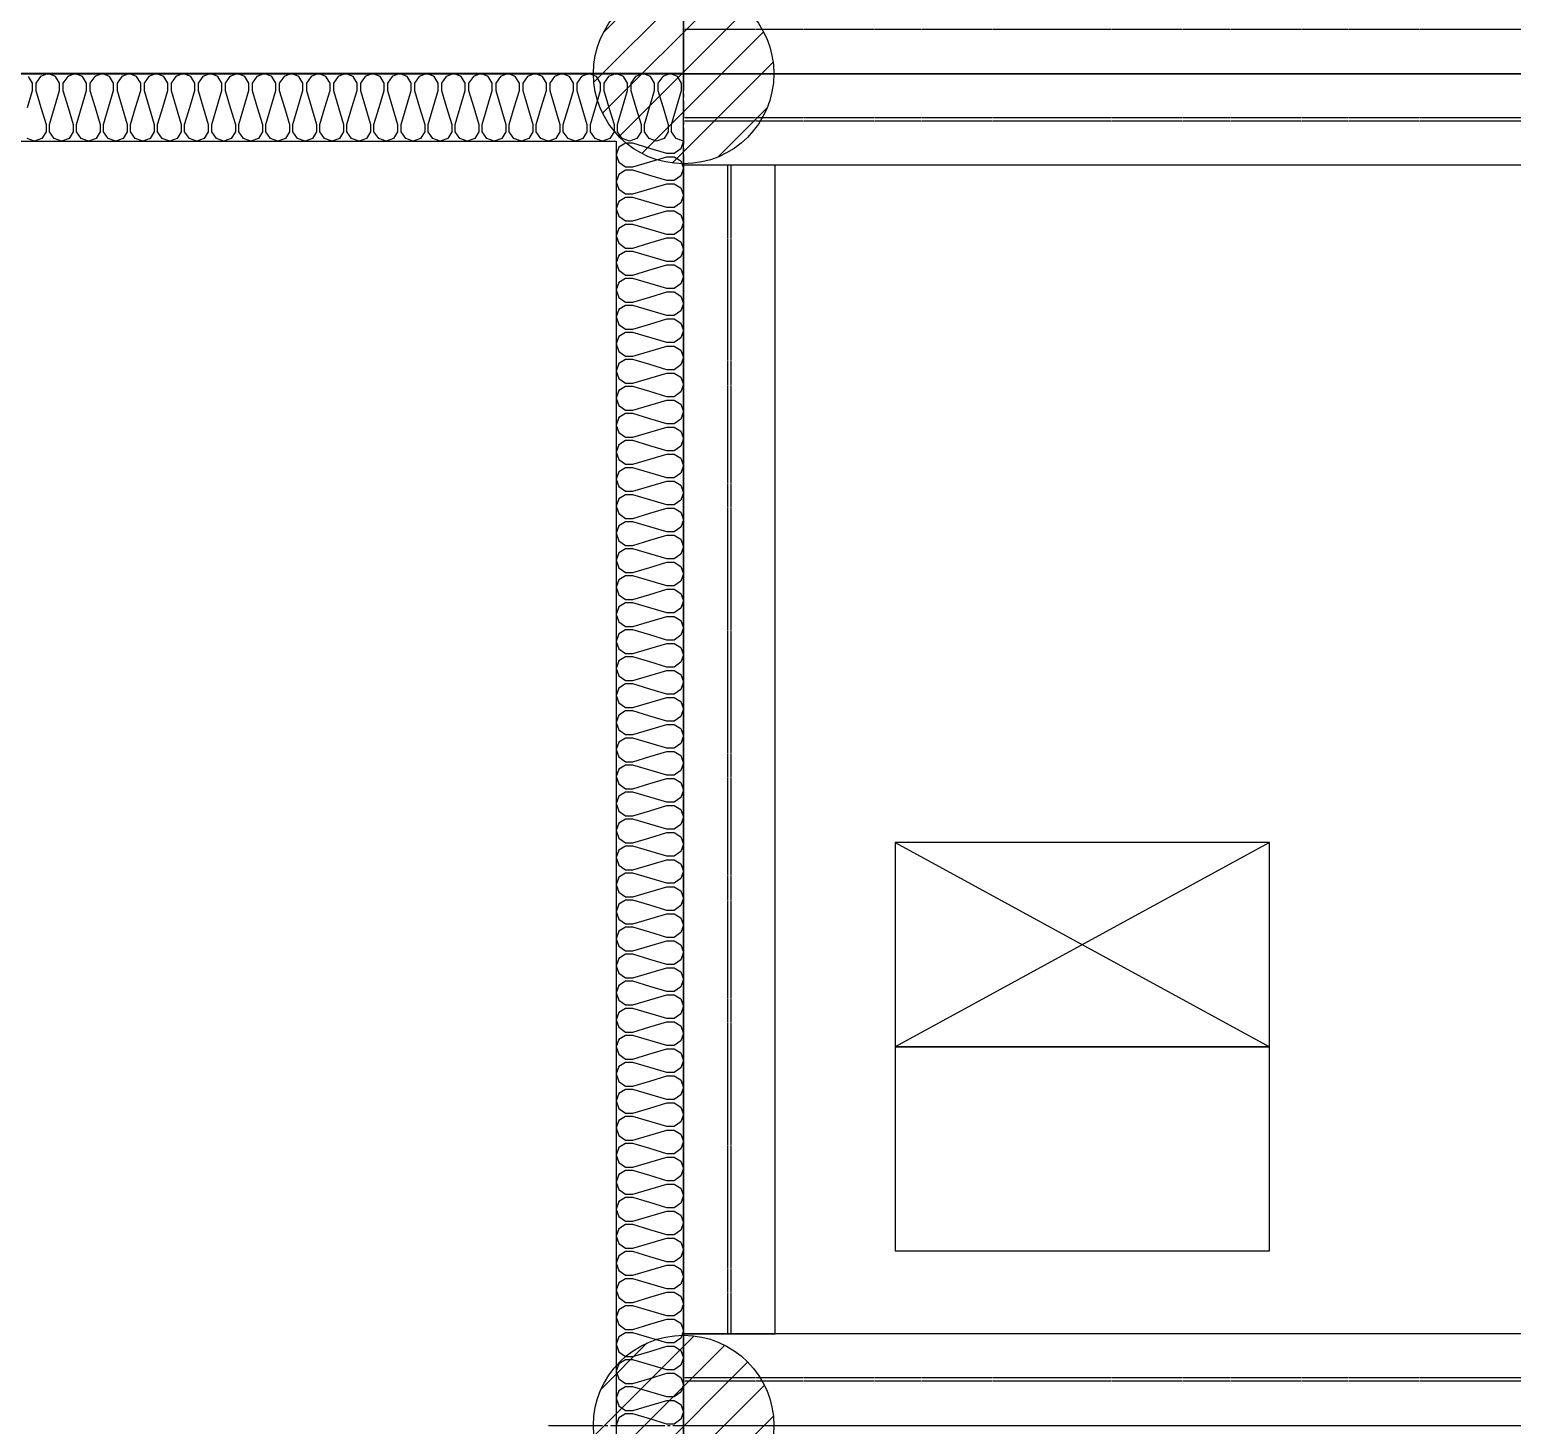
# Model space of a CAD drawing. Header units: millimetres. Extents: x 4080735 to 4152075, y -451436 to -400976.
# Drawn here: x 4098357 to 4101646, y -435662 to -432564 of the extents above; entities that cross this region are included whole.
import ezdxf

# ---------------------------------------------------------------- set-up
doc = ezdxf.new("R2010")
doc.units = ezdxf.units.MM
doc.header["$LTSCALE"] = 60
for name, pattern in [('120', [23, 20, -1, 1, -1]), ('CEN', [62, 60, -1, 0, -1]), ('CENTER', [2, 1.25, -0.25, 0.25, -0.25]), ('HIDDEN', [0.375, 0.25, -0.125])]:
    doc.linetypes.add(name, pattern=pattern)
for name, color, linetype in [('1CEN', 1, 'CEN'), ('1ST FL W1', 3, 'Continuous'), ('CEN', 1, 'CENTER'), ('DIM-SCALE', 7, 'Continuous'), ('EQUIPMENT', 6, 'Continuous'), ('PILE', 4, 'Continuous')]:
    doc.layers.add(name, color=color, linetype=linetype)

# ---------------------------------------------------------------- blocks, each defined once
blk = doc.blocks.new('외각')
at = {"color": 8, "linetype": 'HIDDEN', "ltscale": 0.1}
for p, q in [((-15015.99999999985, -6782.317315317283), (-30016.00000000102, -6782.317315317283)), ((-15015.99999999753, -6977.754999999364), (-30015.99999999869, -6977.754999999364)), ((-15015.99999999753, -6985.244999999355), (-30015.99999999869, -6985.244999999355)), ((-29918.2449999963, -9676.999999998981), (-29918.24499999644, -7082.999999998021)), ((-29910.75499999631, -9676.999999998981), (-29910.75499999645, -7082.999999998021)), ((-15015.99999999753, -9774.754999997851), (-30015.99999999869, -9774.754999997851)), ((-15015.99999999753, -9782.244999997842), (-30015.99999999869, -9782.244999997842))]:
    blk.add_line(p, q, dxfattribs=at)
at = {"color": 8}
for points in [[(-30016.00000000332, -6677.072315316647), (-35016.00000000093, -6677.072315314785), (-35016.00000001013, -6880.072315315716), (-30016.00000000099, -6880.072315316647)], [(-15016.00000000097, -6677.072315317288), (-30016.00000000097, -6677.072315315192), (-30016.00000000097, -6880.072315316298), (-15015.99999999865, -6880.072315317288)], [(-15015.99999999865, -7082.999999997905), (-30015.99999999865, -7083), (-30015.99999999865, -6879.999999998894), (-15015.99999999632, -6879.999999997905)], [(-29812.9999999963, -7082.999999998021), (-30015.9999999963, -7082.999999998021), (-30015.9999999963, -9676.999999997846), (-29812.9999999963, -9676.999999999185)], [(-15015.99999999865, -9676.999999997846), (-30015.99999999865, -9676.99999999575), (-30015.99999999865, -9879.999999996857), (-15015.99999999632, -9879.999999997846)]]:
    blk.add_lwpolyline(points, close=True, dxfattribs=at)
blk = doc.blocks.new('EQ')
at = {"layer": 'EQUIPMENT', "color": 253}
for p, q in [((-15260.52263122518, 7600.248601621948), (-14430.52263122518, 7147.248601621948)), ((-14430.52263122518, 7600.248601621948), (-15260.52263122518, 7147.248601621948))]:
    blk.add_line(p, q, dxfattribs=at)
for points in [[(-15260.52263122518, 7147.248601621948), (-14430.52263122518, 7147.248601621948), (-14430.52263122518, 7600.248601621948), (-15260.52263122518, 7600.248601621948)], [(-15260.52263122518, 6694.248601621948), (-14430.52263122518, 6694.248601621948), (-14430.52263122518, 7147.248601621948), (-15260.52263122518, 7147.248601621948)]]:
    blk.add_lwpolyline(points, close=True, dxfattribs=at)
blk = doc.blocks.new('406.9X9')
at = {"layer": 'PILE', "linetype": 'ByBlock'}
h = blk.add_hatch(dxfattribs=at)
h.set_pattern_fill('ANSI31', color=256, scale=500, style=0)
h.set_pattern_definition([(45, (0, 0), (-44.19417382415921, 44.19417382415922), [])])
edge = h.paths.add_edge_path()
edge.add_arc((0, 0), 200, 0, 360)
at = {"layer": 'CEN', "linetype": '120', "ltscale": 0.1}
for p, q in [((-2.041279203118641e-13, -300.0000000002728), (1.36932592852984e-13, 299.9999999997272)), ((-300.0000000006585, -9.311919391659459e-10), (299.9999999993414, -9.314477345508195e-10))]:
    blk.add_line(p, q, dxfattribs=at)
at = {"layer": 'PILE', "linetype": 'ByBlock'}
blk.add_circle((0, 0), 200, dxfattribs=at)

msp = doc.modelspace()

# ---------------------------------------------------------------- linework, layer by layer
at = {"layer": '1CEN', "color": 1, "linetype": 'CENTER', "ltscale": 0.5}
msp.add_line((4099807.760404488, -407162.0759087493), (4099807.760404488, -445662.0759087484), dxfattribs=at)
at = {"layer": '1ST FL W1', "color": 8}
for p, q in [((4099807.7604045, -432662.0035934297), (4094807.760404497, -432662.0035934299)), ((4099807.7604045, -438662.0035934295), (4099807.7604045, -432662.0035934297)), ((4094807.760404496, -432812.0035934298), (4099657.7604045, -432812.0035934297)), ((4099657.7604045, -432812.0035934297), (4099657.7604045, -438662.0035934295))]:
    msp.add_line(p, q, dxfattribs=at)
for points in [[(4098727.7604045, -432812.0035934297), (4098711.260404499, -432806.0035934297), (4098700.7604045, -432791.0035934297), (4098700.7604045, -432774.5035934297), (4098712.0104045, -432737.0035934297), (4098723.2604045, -432699.5035934297), (4098723.2604045, -432683.0035934297), (4098714.260404502, -432668.0035934297), (4098697.7604045, -432662.0035934297), (4098681.260404499, -432668.0035934297), (4098670.7604045, -432683.0035934297), (4098670.7604045, -432699.5035934297), (4098682.0104045, -432737.0035934297), (4098693.2604045, -432774.5035934297), (4098693.2604045, -432791.0035934297), (4098684.260404502, -432806.0035934297), (4098667.7604045, -432812.0035934297), (4098651.260404499, -432806.0035934297), (4098640.7604045, -432791.0035934297), (4098640.7604045, -432774.5035934297), (4098652.0104045, -432737.0035934297), (4098663.2604045, -432699.5035934297), (4098663.2604045, -432683.0035934297), (4098654.260404502, -432668.0035934297), (4098637.7604045, -432662.0035934297), (4098621.260404499, -432668.0035934297), (4098610.7604045, -432683.0035934297), (4098610.7604045, -432699.5035934297), (4098622.0104045, -432737.0035934297), (4098633.2604045, -432774.5035934297), (4098633.2604045, -432791.0035934297), (4098624.260404502, -432806.0035934297), (4098607.7604045, -432812.0035934297), (4098591.260404499, -432806.0035934297), (4098580.7604045, -432791.0035934297), (4098580.7604045, -432774.5035934297), (4098592.0104045, -432737.0035934297), (4098603.2604045, -432699.5035934297), (4098603.2604045, -432683.0035934297), (4098594.260404502, -432668.0035934297), (4098577.7604045, -432662.0035934297), (4098561.260404499, -432668.0035934297), (4098550.7604045, -432683.0035934297), (4098550.7604045, -432699.5035934297), (4098562.0104045, -432737.0035934297), (4098573.2604045, -432774.5035934297), (4098573.2604045, -432791.0035934297), (4098564.260404502, -432806.0035934297), (4098547.7604045, -432812.0035934297), (4098531.260404499, -432806.0035934297), (4098520.7604045, -432791.0035934297), (4098520.7604045, -432774.5035934297), (4098532.0104045, -432737.0035934297), (4098543.2604045, -432699.5035934297), (4098543.2604045, -432683.0035934297), (4098534.260404502, -432668.0035934297), (4098517.7604045, -432662.0035934297), (4098501.260404499, -432668.0035934297), (4098490.7604045, -432683.0035934297), (4098490.7604045, -432699.5035934297), (4098502.0104045, -432737.0035934297), (4098513.2604045, -432774.5035934297), (4098513.2604045, -432791.0035934297), (4098504.260404502, -432806.0035934297), (4098487.7604045, -432812.0035934297), (4098471.260404499, -432806.0035934297), (4098460.7604045, -432791.0035934297), (4098460.7604045, -432774.5035934297), (4098472.0104045, -432737.0035934297), (4098483.2604045, -432699.5035934297), (4098483.2604045, -432683.0035934297), (4098474.260404502, -432668.0035934297), (4098457.7604045, -432662.0035934297), (4098441.260404499, -432668.0035934297), (4098430.7604045, -432683.0035934297), (4098430.7604045, -432699.5035934297), (4098442.0104045, -432737.0035934297), (4098453.2604045, -432774.5035934297), (4098453.2604045, -432791.0035934297), (4098444.260404502, -432806.0035934297), (4098427.7604045, -432812.0035934297), (4098411.260404499, -432806.0035934297), (4098400.7604045, -432791.0035934297), (4098400.7604045, -432774.5035934297), (4098412.0104045, -432737.0035934297), (4098423.2604045, -432699.5035934297), (4098423.2604045, -432683.0035934297), (4098414.260404502, -432668.0035934297), (4098397.7604045, -432662.0035934297), (4098381.260404499, -432668.0035934297), (4098370.7604045, -432683.0035934297), (4098370.7604045, -432699.5035934297), (4098382.0104045, -432737.0035934297), (4098393.2604045, -432774.5035934297), (4098393.2604045, -432791.0035934297), (4098384.260404502, -432806.0035934297), (4098367.7604045, -432812.0035934297), (4098351.260404499, -432806.0035934297)], [(4098352.0104045, -432737.0035934297), (4098363.2604045, -432699.5035934297), (4098363.2604045, -432683.0035934297), (4098354.260404502, -432668.0035934297)], [(4099267.7604045, -432812.0035934297), (4099251.260404499, -432806.0035934297), (4099240.7604045, -432791.0035934297), (4099240.7604045, -432774.5035934297), (4099252.0104045, -432737.0035934297), (4099263.2604045, -432699.5035934297), (4099263.2604045, -432683.0035934297), (4099254.260404502, -432668.0035934297), (4099237.7604045, -432662.0035934297), (4099221.260404499, -432668.0035934297), (4099210.7604045, -432683.0035934297), (4099210.7604045, -432699.5035934297), (4099222.0104045, -432737.0035934297), (4099233.2604045, -432774.5035934297), (4099233.2604045, -432791.0035934297), (4099224.260404502, -432806.0035934297), (4099207.7604045, -432812.0035934297), (4099191.260404499, -432806.0035934297), (4099180.7604045, -432791.0035934297), (4099180.7604045, -432774.5035934297), (4099192.0104045, -432737.0035934297), (4099203.2604045, -432699.5035934297), (4099203.2604045, -432683.0035934297), (4099194.260404502, -432668.0035934297), (4099177.7604045, -432662.0035934297), (4099161.260404499, -432668.0035934297), (4099150.7604045, -432683.0035934297), (4099150.7604045, -432699.5035934297), (4099162.0104045, -432737.0035934297), (4099173.2604045, -432774.5035934297), (4099173.2604045, -432791.0035934297), (4099164.260404502, -432806.0035934297), (4099147.7604045, -432812.0035934297), (4099131.260404499, -432806.0035934297), (4099120.7604045, -432791.0035934297), (4099120.7604045, -432774.5035934297), (4099132.0104045, -432737.0035934297), (4099143.2604045, -432699.5035934297), (4099143.2604045, -432683.0035934297), (4099134.260404502, -432668.0035934297), (4099117.7604045, -432662.0035934297), (4099101.260404499, -432668.0035934297), (4099090.7604045, -432683.0035934297), (4099090.7604045, -432699.5035934297), (4099102.0104045, -432737.0035934297), (4099113.2604045, -432774.5035934297), (4099113.2604045, -432791.0035934297), (4099104.260404502, -432806.0035934297), (4099087.7604045, -432812.0035934297), (4099071.260404499, -432806.0035934297), (4099060.7604045, -432791.0035934297), (4099060.7604045, -432774.5035934297), (4099072.0104045, -432737.0035934297), (4099083.2604045, -432699.5035934297), (4099083.2604045, -432683.0035934297), (4099074.260404502, -432668.0035934297), (4099057.7604045, -432662.0035934297), (4099041.260404499, -432668.0035934297), (4099030.7604045, -432683.0035934297), (4099030.7604045, -432699.5035934297), (4099042.0104045, -432737.0035934297), (4099053.2604045, -432774.5035934297), (4099053.2604045, -432791.0035934297), (4099044.260404502, -432806.0035934297), (4099027.7604045, -432812.0035934297), (4099011.260404499, -432806.0035934297), (4099000.7604045, -432791.0035934297), (4099000.7604045, -432774.5035934297), (4099012.0104045, -432737.0035934297), (4099023.2604045, -432699.5035934297), (4099023.2604045, -432683.0035934297), (4099014.260404502, -432668.0035934297), (4098997.7604045, -432662.0035934297), (4098981.260404499, -432668.0035934297), (4098970.7604045, -432683.0035934297), (4098970.7604045, -432699.5035934297), (4098982.0104045, -432737.0035934297), (4098993.2604045, -432774.5035934297), (4098993.2604045, -432791.0035934297), (4098984.260404502, -432806.0035934297), (4098967.7604045, -432812.0035934297), (4098951.260404499, -432806.0035934297), (4098940.7604045, -432791.0035934297), (4098940.7604045, -432774.5035934297), (4098952.0104045, -432737.0035934297), (4098963.2604045, -432699.5035934297), (4098963.2604045, -432683.0035934297), (4098954.260404502, -432668.0035934297), (4098937.7604045, -432662.0035934297), (4098921.260404499, -432668.0035934297), (4098910.7604045, -432683.0035934297), (4098910.7604045, -432699.5035934297), (4098922.0104045, -432737.0035934297), (4098933.2604045, -432774.5035934297), (4098933.2604045, -432791.0035934297), (4098924.260404502, -432806.0035934297), (4098907.7604045, -432812.0035934297), (4098891.260404499, -432806.0035934297), (4098880.7604045, -432791.0035934297), (4098880.7604045, -432774.5035934297), (4098892.0104045, -432737.0035934297), (4098903.2604045, -432699.5035934297), (4098903.2604045, -432683.0035934297), (4098894.260404502, -432668.0035934297), (4098877.7604045, -432662.0035934297), (4098861.260404499, -432668.0035934297), (4098850.7604045, -432683.0035934297), (4098850.7604045, -432699.5035934297), (4098862.0104045, -432737.0035934297), (4098873.2604045, -432774.5035934297), (4098873.2604045, -432791.0035934297), (4098864.260404502, -432806.0035934297), (4098847.7604045, -432812.0035934297), (4098831.260404499, -432806.0035934297), (4098820.7604045, -432791.0035934297), (4098820.7604045, -432774.5035934297), (4098832.0104045, -432737.0035934297), (4098843.2604045, -432699.5035934297), (4098843.2604045, -432683.0035934297), (4098834.260404502, -432668.0035934297), (4098817.7604045, -432662.0035934297), (4098801.260404499, -432668.0035934297), (4098790.7604045, -432683.0035934297), (4098790.7604045, -432699.5035934297), (4098802.0104045, -432737.0035934297), (4098813.2604045, -432774.5035934297), (4098813.2604045, -432791.0035934297), (4098804.260404502, -432806.0035934297), (4098787.7604045, -432812.0035934297), (4098771.260404499, -432806.0035934297), (4098760.7604045, -432791.0035934297), (4098760.7604045, -432774.5035934297), (4098772.0104045, -432737.0035934297), (4098783.2604045, -432699.5035934297), (4098783.2604045, -432683.0035934297), (4098774.260404502, -432668.0035934297), (4098757.7604045, -432662.0035934297), (4098741.260404499, -432668.0035934297), (4098730.7604045, -432683.0035934297), (4098730.7604045, -432699.5035934297), (4098742.0104045, -432737.0035934297), (4098753.2604045, -432774.5035934297), (4098753.2604045, -432791.0035934297), (4098744.260404502, -432806.0035934297), (4098727.7604045, -432812.0035934297)], [(4099807.7604045, -432812.0035934297), (4099791.260404499, -432806.0035934297), (4099780.7604045, -432791.0035934297), (4099780.7604045, -432774.5035934297), (4099792.0104045, -432737.0035934297), (4099803.2604045, -432699.5035934297), (4099803.2604045, -432683.0035934297), (4099794.260404502, -432668.0035934297), (4099777.7604045, -432662.0035934297), (4099761.260404499, -432668.0035934297), (4099750.7604045, -432683.0035934297), (4099750.7604045, -432699.5035934297), (4099762.0104045, -432737.0035934297), (4099773.2604045, -432774.5035934297), (4099773.2604045, -432791.0035934297), (4099764.260404502, -432806.0035934297), (4099747.7604045, -432812.0035934297), (4099731.260404499, -432806.0035934297), (4099720.7604045, -432791.0035934297), (4099720.7604045, -432774.5035934297), (4099732.0104045, -432737.0035934297), (4099743.2604045, -432699.5035934297), (4099743.2604045, -432683.0035934297), (4099734.260404502, -432668.0035934297), (4099717.7604045, -432662.0035934297), (4099701.260404499, -432668.0035934297), (4099690.7604045, -432683.0035934297), (4099690.7604045, -432699.5035934297), (4099702.0104045, -432737.0035934297), (4099713.2604045, -432774.5035934297), (4099713.2604045, -432791.0035934297), (4099704.260404502, -432806.0035934297), (4099687.7604045, -432812.0035934297), (4099671.260404499, -432806.0035934297), (4099660.7604045, -432791.0035934297), (4099660.7604045, -432774.5035934297), (4099672.0104045, -432737.0035934297), (4099683.2604045, -432699.5035934297), (4099683.2604045, -432683.0035934297), (4099674.260404502, -432668.0035934297), (4099657.7604045, -432662.0035934297), (4099641.260404499, -432668.0035934297), (4099630.7604045, -432683.0035934297), (4099630.7604045, -432699.5035934297), (4099642.0104045, -432737.0035934297), (4099653.2604045, -432774.5035934297), (4099653.2604045, -432791.0035934297), (4099644.260404502, -432806.0035934297), (4099627.7604045, -432812.0035934297), (4099611.260404499, -432806.0035934297), (4099600.7604045, -432791.0035934297), (4099600.7604045, -432774.5035934297), (4099612.0104045, -432737.0035934297), (4099623.2604045, -432699.5035934297), (4099623.2604045, -432683.0035934297), (4099614.260404502, -432668.0035934297), (4099597.7604045, -432662.0035934297), (4099581.260404499, -432668.0035934297), (4099570.7604045, -432683.0035934297), (4099570.7604045, -432699.5035934297), (4099582.0104045, -432737.0035934297), (4099593.2604045, -432774.5035934297), (4099593.2604045, -432791.0035934297), (4099584.260404502, -432806.0035934297), (4099567.7604045, -432812.0035934297), (4099551.260404499, -432806.0035934297), (4099540.7604045, -432791.0035934297), (4099540.7604045, -432774.5035934297), (4099552.0104045, -432737.0035934297), (4099563.2604045, -432699.5035934297), (4099563.2604045, -432683.0035934297), (4099554.260404502, -432668.0035934297), (4099537.7604045, -432662.0035934297), (4099521.260404499, -432668.0035934297), (4099510.7604045, -432683.0035934297), (4099510.7604045, -432699.5035934297), (4099522.0104045, -432737.0035934297), (4099533.2604045, -432774.5035934297), (4099533.2604045, -432791.0035934297), (4099524.260404502, -432806.0035934297), (4099507.7604045, -432812.0035934297), (4099491.260404499, -432806.0035934297), (4099480.7604045, -432791.0035934297), (4099480.7604045, -432774.5035934297), (4099492.0104045, -432737.0035934297), (4099503.2604045, -432699.5035934297), (4099503.2604045, -432683.0035934297), (4099494.260404502, -432668.0035934297), (4099477.7604045, -432662.0035934297), (4099461.260404499, -432668.0035934297), (4099450.7604045, -432683.0035934297), (4099450.7604045, -432699.5035934297), (4099462.0104045, -432737.0035934297), (4099473.2604045, -432774.5035934297), (4099473.2604045, -432791.0035934297), (4099464.260404502, -432806.0035934297), (4099447.7604045, -432812.0035934297), (4099431.260404499, -432806.0035934297), (4099420.7604045, -432791.0035934297), (4099420.7604045, -432774.5035934297), (4099432.0104045, -432737.0035934297), (4099443.2604045, -432699.5035934297), (4099443.2604045, -432683.0035934297), (4099434.260404502, -432668.0035934297), (4099417.7604045, -432662.0035934297), (4099401.260404499, -432668.0035934297), (4099390.7604045, -432683.0035934297), (4099390.7604045, -432699.5035934297), (4099402.0104045, -432737.0035934297), (4099413.2604045, -432774.5035934297), (4099413.2604045, -432791.0035934297), (4099404.260404502, -432806.0035934297), (4099387.7604045, -432812.0035934297), (4099371.260404499, -432806.0035934297), (4099360.7604045, -432791.0035934297), (4099360.7604045, -432774.5035934297), (4099372.0104045, -432737.0035934297), (4099383.2604045, -432699.5035934297), (4099383.2604045, -432683.0035934297), (4099374.260404502, -432668.0035934297), (4099357.7604045, -432662.0035934297), (4099341.260404499, -432668.0035934297), (4099330.7604045, -432683.0035934297), (4099330.7604045, -432699.5035934297), (4099342.0104045, -432737.0035934297), (4099353.2604045, -432774.5035934297), (4099353.2604045, -432791.0035934297), (4099344.260404502, -432806.0035934297), (4099327.7604045, -432812.0035934297), (4099311.260404499, -432806.0035934297), (4099300.7604045, -432791.0035934297), (4099300.7604045, -432774.5035934297), (4099312.0104045, -432737.0035934297), (4099323.2604045, -432699.5035934297), (4099323.2604045, -432683.0035934297), (4099314.260404502, -432668.0035934297), (4099297.7604045, -432662.0035934297), (4099281.260404499, -432668.0035934297), (4099270.7604045, -432683.0035934297), (4099270.7604045, -432699.5035934297), (4099282.0104045, -432737.0035934297), (4099293.2604045, -432774.5035934297), (4099293.2604045, -432791.0035934297), (4099284.260404502, -432806.0035934297), (4099267.7604045, -432812.0035934297)], [(4099807.7604045, -432812.0035934297), (4099801.7604045, -432828.5035934307), (4099786.7604045, -432839.0035934297), (4099770.2604045, -432839.0035934297), (4099732.7604045, -432827.7535934297), (4099695.2604045, -432816.5035934297), (4099678.7604045, -432816.5035934297), (4099663.7604045, -432825.5035934279), (4099657.7604045, -432842.0035934297), (4099663.7604045, -432858.5035934307), (4099678.7604045, -432869.0035934297), (4099695.2604045, -432869.0035934297), (4099732.7604045, -432857.7535934297), (4099770.2604045, -432846.5035934297), (4099786.7604045, -432846.5035934297), (4099801.7604045, -432855.5035934279), (4099807.7604045, -432872.0035934297), (4099801.7604045, -432888.5035934307), (4099786.7604045, -432899.0035934297), (4099770.2604045, -432899.0035934297), (4099732.7604045, -432887.7535934297), (4099695.2604045, -432876.5035934297), (4099678.7604045, -432876.5035934297), (4099663.7604045, -432885.5035934279), (4099657.7604045, -432902.0035934297), (4099663.7604045, -432918.5035934307), (4099678.7604045, -432929.0035934297), (4099695.2604045, -432929.0035934297), (4099732.7604045, -432917.7535934297), (4099770.2604045, -432906.5035934297), (4099786.7604045, -432906.5035934297), (4099801.7604045, -432915.5035934279), (4099807.7604045, -432932.0035934297), (4099801.7604045, -432948.5035934307), (4099786.7604045, -432959.0035934297), (4099770.2604045, -432959.0035934297), (4099732.7604045, -432947.7535934297), (4099695.2604045, -432936.5035934297), (4099678.7604045, -432936.5035934297), (4099663.7604045, -432945.5035934279), (4099657.7604045, -432962.0035934297), (4099663.7604045, -432978.5035934307), (4099678.7604045, -432989.0035934297), (4099695.2604045, -432989.0035934297), (4099732.7604045, -432977.7535934297), (4099770.2604045, -432966.5035934297), (4099786.7604045, -432966.5035934297), (4099801.7604045, -432975.5035934279), (4099807.7604045, -432992.0035934297), (4099801.7604045, -433008.5035934307), (4099786.7604045, -433019.0035934297), (4099770.2604045, -433019.0035934297), (4099732.7604045, -433007.7535934297), (4099695.2604045, -432996.5035934297), (4099678.7604045, -432996.5035934297), (4099663.7604045, -433005.5035934279), (4099657.7604045, -433022.0035934297), (4099663.7604045, -433038.5035934307), (4099678.7604045, -433049.0035934297), (4099695.2604045, -433049.0035934297), (4099732.7604045, -433037.7535934297), (4099770.2604045, -433026.5035934297), (4099786.7604045, -433026.5035934297), (4099801.7604045, -433035.5035934279), (4099807.7604045, -433052.0035934297), (4099801.7604045, -433068.5035934307), (4099786.7604045, -433079.0035934297), (4099770.2604045, -433079.0035934297), (4099732.7604045, -433067.7535934297), (4099695.2604045, -433056.5035934297), (4099678.7604045, -433056.5035934297), (4099663.7604045, -433065.5035934279), (4099657.7604045, -433082.0035934297), (4099663.7604045, -433098.5035934307), (4099678.7604045, -433109.0035934297), (4099695.2604045, -433109.0035934297), (4099732.7604045, -433097.7535934297), (4099770.2604045, -433086.5035934297), (4099786.7604045, -433086.5035934297), (4099801.7604045, -433095.5035934279), (4099807.7604045, -433112.0035934297), (4099801.7604045, -433128.5035934307), (4099786.7604045, -433139.0035934297), (4099770.2604045, -433139.0035934297), (4099732.7604045, -433127.7535934297), (4099695.2604045, -433116.5035934297), (4099678.7604045, -433116.5035934297), (4099663.7604045, -433125.5035934279), (4099657.7604045, -433142.0035934297), (4099663.7604045, -433158.5035934307), (4099678.7604045, -433169.0035934297), (4099695.2604045, -433169.0035934297), (4099732.7604045, -433157.7535934297), (4099770.2604045, -433146.5035934297), (4099786.7604045, -433146.5035934297), (4099801.7604045, -433155.5035934279), (4099807.7604045, -433172.0035934297), (4099801.7604045, -433188.5035934307), (4099786.7604045, -433199.0035934297), (4099770.2604045, -433199.0035934297), (4099732.7604045, -433187.7535934297), (4099695.2604045, -433176.5035934297), (4099678.7604045, -433176.5035934297), (4099663.7604045, -433185.5035934279), (4099657.7604045, -433202.0035934297), (4099663.7604045, -433218.5035934307), (4099678.7604045, -433229.0035934297), (4099695.2604045, -433229.0035934297), (4099732.7604045, -433217.7535934297), (4099770.2604045, -433206.5035934297), (4099786.7604045, -433206.5035934297), (4099801.7604045, -433215.5035934279), (4099807.7604045, -433232.0035934297), (4099801.7604045, -433248.5035934307), (4099786.7604045, -433259.0035934297), (4099770.2604045, -433259.0035934297), (4099732.7604045, -433247.7535934297), (4099695.2604045, -433236.5035934297), (4099678.7604045, -433236.5035934297), (4099663.7604045, -433245.5035934279), (4099657.7604045, -433262.0035934297), (4099663.7604045, -433278.5035934307), (4099678.7604045, -433289.0035934297), (4099695.2604045, -433289.0035934297), (4099732.7604045, -433277.7535934297), (4099770.2604045, -433266.5035934297), (4099786.7604045, -433266.5035934297), (4099801.7604045, -433275.5035934279), (4099807.7604045, -433292.0035934297), (4099801.7604045, -433308.5035934307), (4099786.7604045, -433319.0035934297), (4099770.2604045, -433319.0035934297), (4099732.7604045, -433307.7535934297), (4099695.2604045, -433296.5035934297), (4099678.7604045, -433296.5035934297), (4099663.7604045, -433305.5035934279), (4099657.7604045, -433322.0035934297), (4099663.7604045, -433338.5035934307), (4099678.7604045, -433349.0035934297), (4099695.2604045, -433349.0035934297), (4099732.7604045, -433337.7535934297), (4099770.2604045, -433326.5035934297), (4099786.7604045, -433326.5035934297), (4099801.7604045, -433335.5035934279), (4099807.7604045, -433352.0035934297)], [(4099807.7604045, -433352.0035934297), (4099801.7604045, -433368.5035934307), (4099786.7604045, -433379.0035934297), (4099770.2604045, -433379.0035934297), (4099732.7604045, -433367.7535934297), (4099695.2604045, -433356.5035934297), (4099678.7604045, -433356.5035934297), (4099663.7604045, -433365.5035934279), (4099657.7604045, -433382.0035934297), (4099663.7604045, -433398.5035934307), (4099678.7604045, -433409.0035934297), (4099695.2604045, -433409.0035934297), (4099732.7604045, -433397.7535934297), (4099770.2604045, -433386.5035934297), (4099786.7604045, -433386.5035934297), (4099801.7604045, -433395.5035934279), (4099807.7604045, -433412.0035934297), (4099801.7604045, -433428.5035934307), (4099786.7604045, -433439.0035934297), (4099770.2604045, -433439.0035934297), (4099732.7604045, -433427.7535934297), (4099695.2604045, -433416.5035934297), (4099678.7604045, -433416.5035934297), (4099663.7604045, -433425.5035934279), (4099657.7604045, -433442.0035934297), (4099663.7604045, -433458.5035934307), (4099678.7604045, -433469.0035934297), (4099695.2604045, -433469.0035934297), (4099732.7604045, -433457.7535934297), (4099770.2604045, -433446.5035934297), (4099786.7604045, -433446.5035934297), (4099801.7604045, -433455.5035934279), (4099807.7604045, -433472.0035934297), (4099801.7604045, -433488.5035934307), (4099786.7604045, -433499.0035934297), (4099770.2604045, -433499.0035934297), (4099732.7604045, -433487.7535934297), (4099695.2604045, -433476.5035934297), (4099678.7604045, -433476.5035934297), (4099663.7604045, -433485.5035934279), (4099657.7604045, -433502.0035934297), (4099663.7604045, -433518.5035934307), (4099678.7604045, -433529.0035934297), (4099695.2604045, -433529.0035934297), (4099732.7604045, -433517.7535934297), (4099770.2604045, -433506.5035934297), (4099786.7604045, -433506.5035934297), (4099801.7604045, -433515.5035934279), (4099807.7604045, -433532.0035934297), (4099801.7604045, -433548.5035934307), (4099786.7604045, -433559.0035934297), (4099770.2604045, -433559.0035934297), (4099732.7604045, -433547.7535934297), (4099695.2604045, -433536.5035934297), (4099678.7604045, -433536.5035934297), (4099663.7604045, -433545.5035934279), (4099657.7604045, -433562.0035934297), (4099663.7604045, -433578.5035934307), (4099678.7604045, -433589.0035934297), (4099695.2604045, -433589.0035934297), (4099732.7604045, -433577.7535934297), (4099770.2604045, -433566.5035934297), (4099786.7604045, -433566.5035934297), (4099801.7604045, -433575.5035934279), (4099807.7604045, -433592.0035934297), (4099801.7604045, -433608.5035934307), (4099786.7604045, -433619.0035934297), (4099770.2604045, -433619.0035934297), (4099732.7604045, -433607.7535934297), (4099695.2604045, -433596.5035934297), (4099678.7604045, -433596.5035934297), (4099663.7604045, -433605.5035934279), (4099657.7604045, -433622.0035934297), (4099663.7604045, -433638.5035934307), (4099678.7604045, -433649.0035934297), (4099695.2604045, -433649.0035934297), (4099732.7604045, -433637.7535934297), (4099770.2604045, -433626.5035934297), (4099786.7604045, -433626.5035934297), (4099801.7604045, -433635.5035934279), (4099807.7604045, -433652.0035934297), (4099801.7604045, -433668.5035934307), (4099786.7604045, -433679.0035934297), (4099770.2604045, -433679.0035934297), (4099732.7604045, -433667.7535934297), (4099695.2604045, -433656.5035934297), (4099678.7604045, -433656.5035934297), (4099663.7604045, -433665.5035934279), (4099657.7604045, -433682.0035934297), (4099663.7604045, -433698.5035934307), (4099678.7604045, -433709.0035934297), (4099695.2604045, -433709.0035934297), (4099732.7604045, -433697.7535934297), (4099770.2604045, -433686.5035934297), (4099786.7604045, -433686.5035934297), (4099801.7604045, -433695.5035934279), (4099807.7604045, -433712.0035934297), (4099801.7604045, -433728.5035934307), (4099786.7604045, -433739.0035934297), (4099770.2604045, -433739.0035934297), (4099732.7604045, -433727.7535934297), (4099695.2604045, -433716.5035934297), (4099678.7604045, -433716.5035934297), (4099663.7604045, -433725.5035934279), (4099657.7604045, -433742.0035934297), (4099663.7604045, -433758.5035934307), (4099678.7604045, -433769.0035934297), (4099695.2604045, -433769.0035934297), (4099732.7604045, -433757.7535934297), (4099770.2604045, -433746.5035934297), (4099786.7604045, -433746.5035934297), (4099801.7604045, -433755.5035934279), (4099807.7604045, -433772.0035934297), (4099801.7604045, -433788.5035934307), (4099786.7604045, -433799.0035934297), (4099770.2604045, -433799.0035934297), (4099732.7604045, -433787.7535934297), (4099695.2604045, -433776.5035934297), (4099678.7604045, -433776.5035934297), (4099663.7604045, -433785.5035934279), (4099657.7604045, -433802.0035934297), (4099663.7604045, -433818.5035934307), (4099678.7604045, -433829.0035934297), (4099695.2604045, -433829.0035934297), (4099732.7604045, -433817.7535934297), (4099770.2604045, -433806.5035934297), (4099786.7604045, -433806.5035934297), (4099801.7604045, -433815.5035934279), (4099807.7604045, -433832.0035934297), (4099801.7604045, -433848.5035934307), (4099786.7604045, -433859.0035934297), (4099770.2604045, -433859.0035934297), (4099732.7604045, -433847.7535934297), (4099695.2604045, -433836.5035934297), (4099678.7604045, -433836.5035934297), (4099663.7604045, -433845.5035934279), (4099657.7604045, -433862.0035934297), (4099663.7604045, -433878.5035934307), (4099678.7604045, -433889.0035934297), (4099695.2604045, -433889.0035934297), (4099732.7604045, -433877.7535934297), (4099770.2604045, -433866.5035934297), (4099786.7604045, -433866.5035934297), (4099801.7604045, -433875.5035934279), (4099807.7604045, -433892.0035934297)], [(4099807.7604045, -433892.0035934297), (4099801.7604045, -433908.5035934307), (4099786.7604045, -433919.0035934297), (4099770.2604045, -433919.0035934297), (4099732.7604045, -433907.7535934297), (4099695.2604045, -433896.5035934297), (4099678.7604045, -433896.5035934297), (4099663.7604045, -433905.5035934279), (4099657.7604045, -433922.0035934297), (4099663.7604045, -433938.5035934307), (4099678.7604045, -433949.0035934297), (4099695.2604045, -433949.0035934297), (4099732.7604045, -433937.7535934297), (4099770.2604045, -433926.5035934297), (4099786.7604045, -433926.5035934297), (4099801.7604045, -433935.5035934279), (4099807.7604045, -433952.0035934297), (4099801.7604045, -433968.5035934307), (4099786.7604045, -433979.0035934297), (4099770.2604045, -433979.0035934297), (4099732.7604045, -433967.7535934297), (4099695.2604045, -433956.5035934297), (4099678.7604045, -433956.5035934297), (4099663.7604045, -433965.5035934279), (4099657.7604045, -433982.0035934297), (4099663.7604045, -433998.5035934307), (4099678.7604045, -434009.0035934297), (4099695.2604045, -434009.0035934297), (4099732.7604045, -433997.7535934297), (4099770.2604045, -433986.5035934297), (4099786.7604045, -433986.5035934297), (4099801.7604045, -433995.5035934279), (4099807.7604045, -434012.0035934297), (4099801.7604045, -434028.5035934307), (4099786.7604045, -434039.0035934297), (4099770.2604045, -434039.0035934297), (4099732.7604045, -434027.7535934297), (4099695.2604045, -434016.5035934297), (4099678.7604045, -434016.5035934297), (4099663.7604045, -434025.5035934279), (4099657.7604045, -434042.0035934297), (4099663.7604045, -434058.5035934307), (4099678.7604045, -434069.0035934297), (4099695.2604045, -434069.0035934297), (4099732.7604045, -434057.7535934297), (4099770.2604045, -434046.5035934297), (4099786.7604045, -434046.5035934297), (4099801.7604045, -434055.5035934279), (4099807.7604045, -434072.0035934297), (4099801.7604045, -434088.5035934307), (4099786.7604045, -434099.0035934297), (4099770.2604045, -434099.0035934297), (4099732.7604045, -434087.7535934297), (4099695.2604045, -434076.5035934297), (4099678.7604045, -434076.5035934297), (4099663.7604045, -434085.5035934279), (4099657.7604045, -434102.0035934297), (4099663.7604045, -434118.5035934307), (4099678.7604045, -434129.0035934297), (4099695.2604045, -434129.0035934297), (4099732.7604045, -434117.7535934297), (4099770.2604045, -434106.5035934297), (4099786.7604045, -434106.5035934297), (4099801.7604045, -434115.5035934279), (4099807.7604045, -434132.0035934297), (4099801.7604045, -434148.5035934307), (4099786.7604045, -434159.0035934297), (4099770.2604045, -434159.0035934297), (4099732.7604045, -434147.7535934297), (4099695.2604045, -434136.5035934297), (4099678.7604045, -434136.5035934297), (4099663.7604045, -434145.5035934279), (4099657.7604045, -434162.0035934297), (4099663.7604045, -434178.5035934307), (4099678.7604045, -434189.0035934297), (4099695.2604045, -434189.0035934297), (4099732.7604045, -434177.7535934297), (4099770.2604045, -434166.5035934297), (4099786.7604045, -434166.5035934297), (4099801.7604045, -434175.5035934279), (4099807.7604045, -434192.0035934297), (4099801.7604045, -434208.5035934307), (4099786.7604045, -434219.0035934297), (4099770.2604045, -434219.0035934297), (4099732.7604045, -434207.7535934297), (4099695.2604045, -434196.5035934297), (4099678.7604045, -434196.5035934297), (4099663.7604045, -434205.5035934279), (4099657.7604045, -434222.0035934297), (4099663.7604045, -434238.5035934307), (4099678.7604045, -434249.0035934297), (4099695.2604045, -434249.0035934297), (4099732.7604045, -434237.7535934297), (4099770.2604045, -434226.5035934297), (4099786.7604045, -434226.5035934297), (4099801.7604045, -434235.5035934279), (4099807.7604045, -434252.0035934297), (4099801.7604045, -434268.5035934307), (4099786.7604045, -434279.0035934297), (4099770.2604045, -434279.0035934297), (4099732.7604045, -434267.7535934297), (4099695.2604045, -434256.5035934297), (4099678.7604045, -434256.5035934297), (4099663.7604045, -434265.5035934279), (4099657.7604045, -434282.0035934297), (4099663.7604045, -434298.5035934307), (4099678.7604045, -434309.0035934297), (4099695.2604045, -434309.0035934297), (4099732.7604045, -434297.7535934297), (4099770.2604045, -434286.5035934297), (4099786.7604045, -434286.5035934297), (4099801.7604045, -434295.5035934279), (4099807.7604045, -434312.0035934297), (4099801.7604045, -434328.5035934307), (4099786.7604045, -434339.0035934297), (4099770.2604045, -434339.0035934297), (4099732.7604045, -434327.7535934297), (4099695.2604045, -434316.5035934297), (4099678.7604045, -434316.5035934297), (4099663.7604045, -434325.5035934279), (4099657.7604045, -434342.0035934297), (4099663.7604045, -434358.5035934307), (4099678.7604045, -434369.0035934297), (4099695.2604045, -434369.0035934297), (4099732.7604045, -434357.7535934297), (4099770.2604045, -434346.5035934297), (4099786.7604045, -434346.5035934297), (4099801.7604045, -434355.5035934279), (4099807.7604045, -434372.0035934297), (4099801.7604045, -434388.5035934307), (4099786.7604045, -434399.0035934297), (4099770.2604045, -434399.0035934297), (4099732.7604045, -434387.7535934297), (4099695.2604045, -434376.5035934297), (4099678.7604045, -434376.5035934297), (4099663.7604045, -434385.5035934279), (4099657.7604045, -434402.0035934297), (4099663.7604045, -434418.5035934307), (4099678.7604045, -434429.0035934297), (4099695.2604045, -434429.0035934297), (4099732.7604045, -434417.7535934297), (4099770.2604045, -434406.5035934297), (4099786.7604045, -434406.5035934297), (4099801.7604045, -434415.5035934279), (4099807.7604045, -434432.0035934297)], [(4099807.7604045, -434432.0035934297), (4099801.7604045, -434448.5035934307), (4099786.7604045, -434459.0035934297), (4099770.2604045, -434459.0035934297), (4099732.7604045, -434447.7535934297), (4099695.2604045, -434436.5035934297), (4099678.7604045, -434436.5035934297), (4099663.7604045, -434445.5035934279), (4099657.7604045, -434462.0035934297), (4099663.7604045, -434478.5035934307), (4099678.7604045, -434489.0035934297), (4099695.2604045, -434489.0035934297), (4099732.7604045, -434477.7535934297), (4099770.2604045, -434466.5035934297), (4099786.7604045, -434466.5035934297), (4099801.7604045, -434475.5035934279), (4099807.7604045, -434492.0035934297), (4099801.7604045, -434508.5035934307), (4099786.7604045, -434519.0035934297), (4099770.2604045, -434519.0035934297), (4099732.7604045, -434507.7535934297), (4099695.2604045, -434496.5035934297), (4099678.7604045, -434496.5035934297), (4099663.7604045, -434505.5035934279), (4099657.7604045, -434522.0035934297), (4099663.7604045, -434538.5035934307), (4099678.7604045, -434549.0035934297), (4099695.2604045, -434549.0035934297), (4099732.7604045, -434537.7535934297), (4099770.2604045, -434526.5035934297), (4099786.7604045, -434526.5035934297), (4099801.7604045, -434535.5035934279), (4099807.7604045, -434552.0035934297), (4099801.7604045, -434568.5035934307), (4099786.7604045, -434579.0035934297), (4099770.2604045, -434579.0035934297), (4099732.7604045, -434567.7535934297), (4099695.2604045, -434556.5035934297), (4099678.7604045, -434556.5035934297), (4099663.7604045, -434565.5035934279), (4099657.7604045, -434582.0035934297), (4099663.7604045, -434598.5035934307), (4099678.7604045, -434609.0035934297), (4099695.2604045, -434609.0035934297), (4099732.7604045, -434597.7535934297), (4099770.2604045, -434586.5035934297), (4099786.7604045, -434586.5035934297), (4099801.7604045, -434595.5035934279), (4099807.7604045, -434612.0035934297), (4099801.7604045, -434628.5035934307), (4099786.7604045, -434639.0035934297), (4099770.2604045, -434639.0035934297), (4099732.7604045, -434627.7535934297), (4099695.2604045, -434616.5035934297), (4099678.7604045, -434616.5035934297), (4099663.7604045, -434625.5035934279), (4099657.7604045, -434642.0035934297), (4099663.7604045, -434658.5035934307), (4099678.7604045, -434669.0035934297), (4099695.2604045, -434669.0035934297), (4099732.7604045, -434657.7535934297), (4099770.2604045, -434646.5035934297), (4099786.7604045, -434646.5035934297), (4099801.7604045, -434655.5035934279), (4099807.7604045, -434672.0035934297), (4099801.7604045, -434688.5035934307), (4099786.7604045, -434699.0035934297), (4099770.2604045, -434699.0035934297), (4099732.7604045, -434687.7535934297), (4099695.2604045, -434676.5035934297), (4099678.7604045, -434676.5035934297), (4099663.7604045, -434685.5035934279), (4099657.7604045, -434702.0035934297), (4099663.7604045, -434718.5035934307), (4099678.7604045, -434729.0035934297), (4099695.2604045, -434729.0035934297), (4099732.7604045, -434717.7535934297), (4099770.2604045, -434706.5035934297), (4099786.7604045, -434706.5035934297), (4099801.7604045, -434715.5035934279), (4099807.7604045, -434732.0035934297), (4099801.7604045, -434748.5035934307), (4099786.7604045, -434759.0035934297), (4099770.2604045, -434759.0035934297), (4099732.7604045, -434747.7535934297), (4099695.2604045, -434736.5035934297), (4099678.7604045, -434736.5035934297), (4099663.7604045, -434745.5035934279), (4099657.7604045, -434762.0035934297), (4099663.7604045, -434778.5035934307), (4099678.7604045, -434789.0035934297), (4099695.2604045, -434789.0035934297), (4099732.7604045, -434777.7535934297), (4099770.2604045, -434766.5035934297), (4099786.7604045, -434766.5035934297), (4099801.7604045, -434775.5035934279), (4099807.7604045, -434792.0035934297), (4099801.7604045, -434808.5035934307), (4099786.7604045, -434819.0035934297), (4099770.2604045, -434819.0035934297), (4099732.7604045, -434807.7535934297), (4099695.2604045, -434796.5035934297), (4099678.7604045, -434796.5035934297), (4099663.7604045, -434805.5035934279), (4099657.7604045, -434822.0035934297), (4099663.7604045, -434838.5035934307), (4099678.7604045, -434849.0035934297), (4099695.2604045, -434849.0035934297), (4099732.7604045, -434837.7535934297), (4099770.2604045, -434826.5035934297), (4099786.7604045, -434826.5035934297), (4099801.7604045, -434835.5035934279), (4099807.7604045, -434852.0035934297), (4099801.7604045, -434868.5035934307), (4099786.7604045, -434879.0035934297), (4099770.2604045, -434879.0035934297), (4099732.7604045, -434867.7535934297), (4099695.2604045, -434856.5035934297), (4099678.7604045, -434856.5035934297), (4099663.7604045, -434865.5035934279), (4099657.7604045, -434882.0035934297), (4099663.7604045, -434898.5035934307), (4099678.7604045, -434909.0035934297), (4099695.2604045, -434909.0035934297), (4099732.7604045, -434897.7535934297), (4099770.2604045, -434886.5035934297), (4099786.7604045, -434886.5035934297), (4099801.7604045, -434895.5035934279), (4099807.7604045, -434912.0035934297), (4099801.7604045, -434928.5035934307), (4099786.7604045, -434939.0035934297), (4099770.2604045, -434939.0035934297), (4099732.7604045, -434927.7535934297), (4099695.2604045, -434916.5035934297), (4099678.7604045, -434916.5035934297), (4099663.7604045, -434925.5035934279), (4099657.7604045, -434942.0035934297), (4099663.7604045, -434958.5035934307), (4099678.7604045, -434969.0035934297), (4099695.2604045, -434969.0035934297), (4099732.7604045, -434957.7535934297), (4099770.2604045, -434946.5035934297), (4099786.7604045, -434946.5035934297), (4099801.7604045, -434955.5035934279), (4099807.7604045, -434972.0035934297)], [(4099807.7604045, -434972.0035934297), (4099801.7604045, -434988.5035934307), (4099786.7604045, -434999.0035934297), (4099770.2604045, -434999.0035934297), (4099732.7604045, -434987.7535934297), (4099695.2604045, -434976.5035934297), (4099678.7604045, -434976.5035934297), (4099663.7604045, -434985.5035934279), (4099657.7604045, -435002.0035934297), (4099663.7604045, -435018.5035934307), (4099678.7604045, -435029.0035934297), (4099695.2604045, -435029.0035934297), (4099732.7604045, -435017.7535934297), (4099770.2604045, -435006.5035934297), (4099786.7604045, -435006.5035934297), (4099801.7604045, -435015.5035934279), (4099807.7604045, -435032.0035934297), (4099801.7604045, -435048.5035934307), (4099786.7604045, -435059.0035934297), (4099770.2604045, -435059.0035934297), (4099732.7604045, -435047.7535934297), (4099695.2604045, -435036.5035934297), (4099678.7604045, -435036.5035934297), (4099663.7604045, -435045.5035934279), (4099657.7604045, -435062.0035934297), (4099663.7604045, -435078.5035934307), (4099678.7604045, -435089.0035934297), (4099695.2604045, -435089.0035934297), (4099732.7604045, -435077.7535934297), (4099770.2604045, -435066.5035934297), (4099786.7604045, -435066.5035934297), (4099801.7604045, -435075.5035934279), (4099807.7604045, -435092.0035934297), (4099801.7604045, -435108.5035934307), (4099786.7604045, -435119.0035934297), (4099770.2604045, -435119.0035934297), (4099732.7604045, -435107.7535934297), (4099695.2604045, -435096.5035934297), (4099678.7604045, -435096.5035934297), (4099663.7604045, -435105.5035934279), (4099657.7604045, -435122.0035934297), (4099663.7604045, -435138.5035934307), (4099678.7604045, -435149.0035934297), (4099695.2604045, -435149.0035934297), (4099732.7604045, -435137.7535934297), (4099770.2604045, -435126.5035934297), (4099786.7604045, -435126.5035934297), (4099801.7604045, -435135.5035934279), (4099807.7604045, -435152.0035934297), (4099801.7604045, -435168.5035934307), (4099786.7604045, -435179.0035934297), (4099770.2604045, -435179.0035934297), (4099732.7604045, -435167.7535934297), (4099695.2604045, -435156.5035934297), (4099678.7604045, -435156.5035934297), (4099663.7604045, -435165.5035934279), (4099657.7604045, -435182.0035934297), (4099663.7604045, -435198.5035934307), (4099678.7604045, -435209.0035934297), (4099695.2604045, -435209.0035934297), (4099732.7604045, -435197.7535934297), (4099770.2604045, -435186.5035934297), (4099786.7604045, -435186.5035934297), (4099801.7604045, -435195.5035934279), (4099807.7604045, -435212.0035934297), (4099801.7604045, -435228.5035934307), (4099786.7604045, -435239.0035934297), (4099770.2604045, -435239.0035934297), (4099732.7604045, -435227.7535934297), (4099695.2604045, -435216.5035934297), (4099678.7604045, -435216.5035934297), (4099663.7604045, -435225.5035934279), (4099657.7604045, -435242.0035934297), (4099663.7604045, -435258.5035934307), (4099678.7604045, -435269.0035934297), (4099695.2604045, -435269.0035934297), (4099732.7604045, -435257.7535934297), (4099770.2604045, -435246.5035934297), (4099786.7604045, -435246.5035934297), (4099801.7604045, -435255.5035934279), (4099807.7604045, -435272.0035934297), (4099801.7604045, -435288.5035934307), (4099786.7604045, -435299.0035934297), (4099770.2604045, -435299.0035934297), (4099732.7604045, -435287.7535934297), (4099695.2604045, -435276.5035934297), (4099678.7604045, -435276.5035934297), (4099663.7604045, -435285.5035934279), (4099657.7604045, -435302.0035934297), (4099663.7604045, -435318.5035934307), (4099678.7604045, -435329.0035934297), (4099695.2604045, -435329.0035934297), (4099732.7604045, -435317.7535934297), (4099770.2604045, -435306.5035934297), (4099786.7604045, -435306.5035934297), (4099801.7604045, -435315.5035934279), (4099807.7604045, -435332.0035934297), (4099801.7604045, -435348.5035934307), (4099786.7604045, -435359.0035934297), (4099770.2604045, -435359.0035934297), (4099732.7604045, -435347.7535934297), (4099695.2604045, -435336.5035934297), (4099678.7604045, -435336.5035934297), (4099663.7604045, -435345.5035934279), (4099657.7604045, -435362.0035934297), (4099663.7604045, -435378.5035934307), (4099678.7604045, -435389.0035934297), (4099695.2604045, -435389.0035934297), (4099732.7604045, -435377.7535934297), (4099770.2604045, -435366.5035934297), (4099786.7604045, -435366.5035934297), (4099801.7604045, -435375.5035934279), (4099807.7604045, -435392.0035934297), (4099801.7604045, -435408.5035934307), (4099786.7604045, -435419.0035934297), (4099770.2604045, -435419.0035934297), (4099732.7604045, -435407.7535934297), (4099695.2604045, -435396.5035934297), (4099678.7604045, -435396.5035934297), (4099663.7604045, -435405.5035934279), (4099657.7604045, -435422.0035934297), (4099663.7604045, -435438.5035934307), (4099678.7604045, -435449.0035934297), (4099695.2604045, -435449.0035934297), (4099732.7604045, -435437.7535934297), (4099770.2604045, -435426.5035934297), (4099786.7604045, -435426.5035934297), (4099801.7604045, -435435.5035934279), (4099807.7604045, -435452.0035934297), (4099801.7604045, -435468.5035934307), (4099786.7604045, -435479.0035934297), (4099770.2604045, -435479.0035934297), (4099732.7604045, -435467.7535934297), (4099695.2604045, -435456.5035934297), (4099678.7604045, -435456.5035934297), (4099663.7604045, -435465.5035934279), (4099657.7604045, -435482.0035934297), (4099663.7604045, -435498.5035934307), (4099678.7604045, -435509.0035934297), (4099695.2604045, -435509.0035934297), (4099732.7604045, -435497.7535934297), (4099770.2604045, -435486.5035934297), (4099786.7604045, -435486.5035934297), (4099801.7604045, -435495.5035934279), (4099807.7604045, -435512.0035934297)], [(4099807.7604045, -435512.0035934297), (4099801.7604045, -435528.5035934307), (4099786.7604045, -435539.0035934297), (4099770.2604045, -435539.0035934297), (4099732.7604045, -435527.7535934297), (4099695.2604045, -435516.5035934297), (4099678.7604045, -435516.5035934297), (4099663.7604045, -435525.5035934279), (4099657.7604045, -435542.0035934297), (4099663.7604045, -435558.5035934307), (4099678.7604045, -435569.0035934297), (4099695.2604045, -435569.0035934297), (4099732.7604045, -435557.7535934297), (4099770.2604045, -435546.5035934297), (4099786.7604045, -435546.5035934297), (4099801.7604045, -435555.5035934279), (4099807.7604045, -435572.0035934297), (4099801.7604045, -435588.5035934307), (4099786.7604045, -435599.0035934297), (4099770.2604045, -435599.0035934297), (4099732.7604045, -435587.7535934297), (4099695.2604045, -435576.5035934297), (4099678.7604045, -435576.5035934297), (4099663.7604045, -435585.5035934279), (4099657.7604045, -435602.0035934297), (4099663.7604045, -435618.5035934307), (4099678.7604045, -435629.0035934297), (4099695.2604045, -435629.0035934297), (4099732.7604045, -435617.7535934297), (4099770.2604045, -435606.5035934297), (4099786.7604045, -435606.5035934297), (4099801.7604045, -435615.5035934279), (4099807.7604045, -435632.0035934297), (4099801.7604045, -435648.5035934307), (4099786.7604045, -435659.0035934297), (4099770.2604045, -435659.0035934297), (4099732.7604045, -435647.7535934297), (4099695.2604045, -435636.5035934297), (4099678.7604045, -435636.5035934297), (4099663.7604045, -435645.5035934279), (4099657.7604045, -435662.0035934297)]]:
    msp.add_lwpolyline(points, dxfattribs=at)

# ---------------------------------------------------------------- block references
at = {"color": 8}
msp.add_blockref('외각', (4129823.760404499, -425782.0035934308), dxfattribs=at)

# ---------------------------------------------------------------- next in the draw order: block references
at = {"layer": 'EQUIPMENT', "color": 3}
msp.add_blockref('EQ', (4115537.760404503, -441968.7822776194), dxfattribs=at)

# ---------------------------------------------------------------- next in the draw order: linework, layer by layer
at = {"layer": '1CEN', "color": 1, "linetype": 'CENTER', "ltscale": 0.5}
msp.add_line((4093807.760404488, -432662.0759087484), (4130807.760404488, -432662.0759087484), dxfattribs=at)

# ---------------------------------------------------------------- next in the draw order: block references
at = {"layer": 'DIM-SCALE'}
for p in [(4099807.7604045, -432662.0035934297), (4099807.760404488, -435662.0759087484)]:
    msp.add_blockref('406.9X9', p, dxfattribs=at)

doc.saveas('drawing.dxf')
